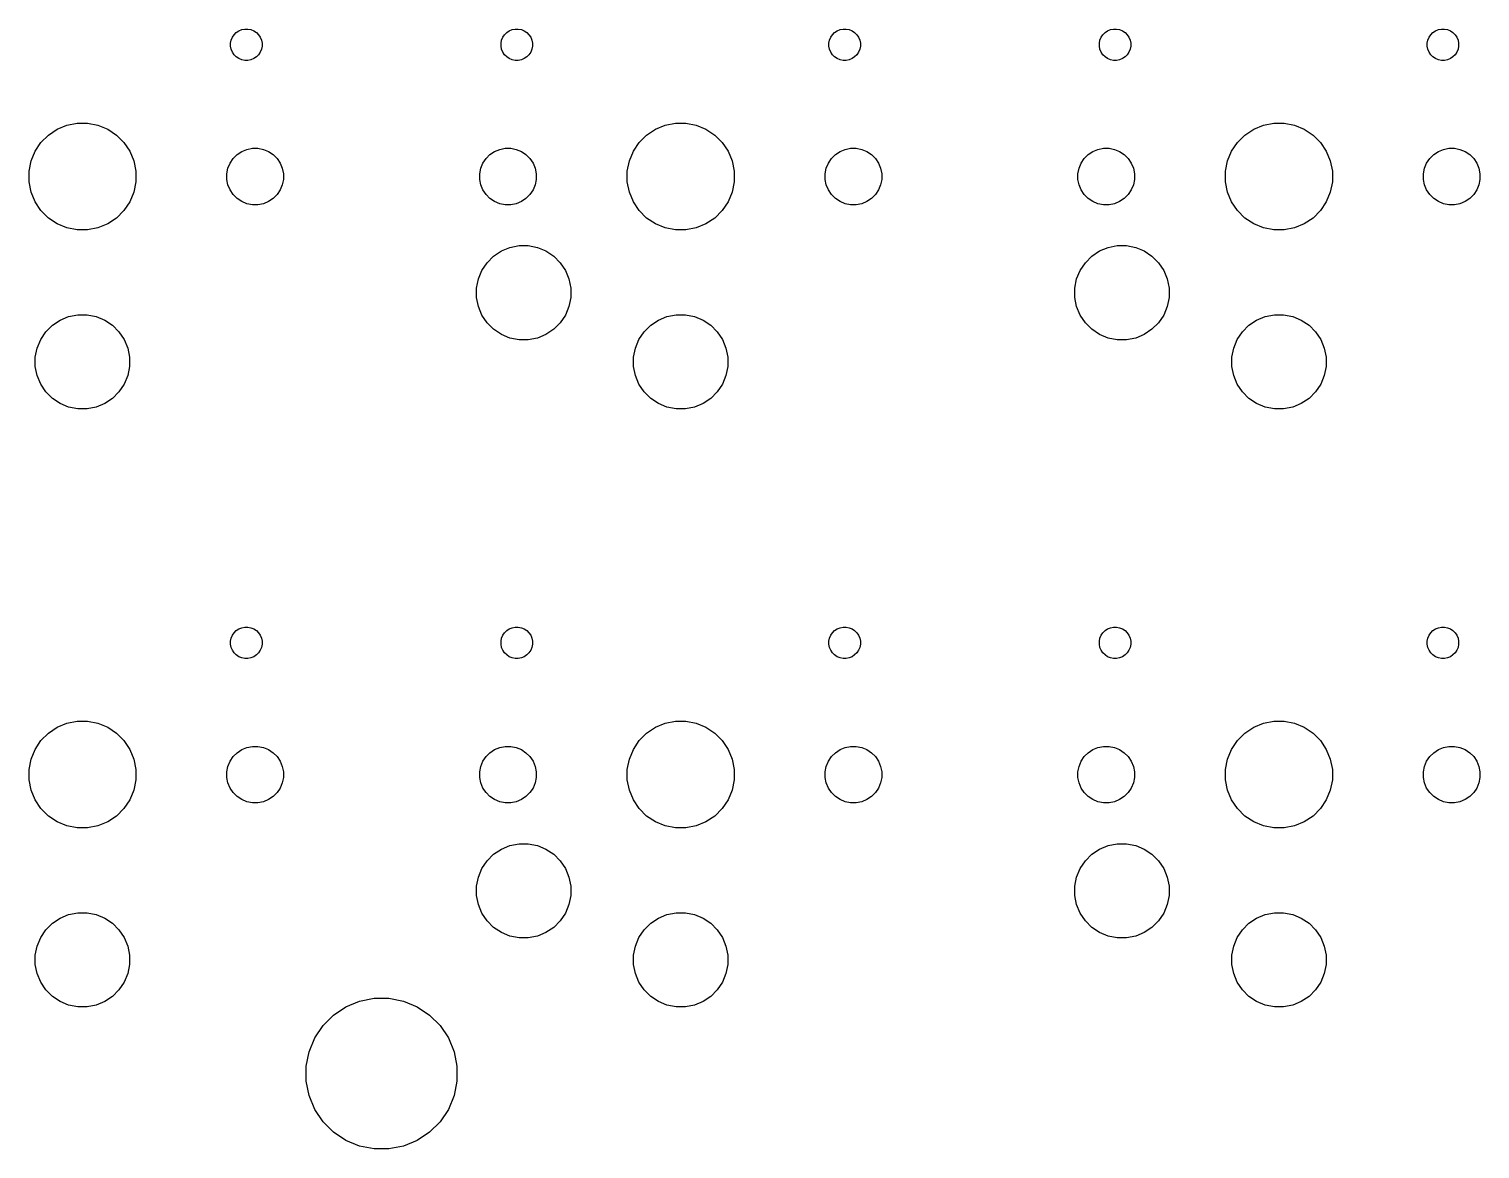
# Model space of a CAD drawing. Extents: x 33 to 239, y -107 to -23.
# Drawn here: x 135.6 to 181.8, y -73.28 to -37.6 of the extents above; entities that cross this region are included whole.
import ezdxf

# ---------------------------------------------------------------- set-up
doc = ezdxf.new("R2010")
doc.units = 0
doc.layers.add('BLACK', color=7, linetype='CONTINUOUS')

msp = doc.modelspace()

# ---------------------------------------------------------------- linework, layer by layer
at = {"layer": 'BLACK', "linetype": 'CONTINUOUS'}
for p, q in [((142.039, -37.9542), (142.077, -37.8632)), ((142.077, -37.8632), (142.132, -37.7813)), ((142.132, -37.7813), (142.201, -37.7116)), ((142.201, -37.7116), (142.283, -37.6569)), ((142.283, -37.6569), (142.374, -37.6192)), ((142.374, -37.6192), (142.471, -37.6)), ((142.471, -37.6), (142.569, -37.6)), ((142.569, -37.6), (142.666, -37.6192)), ((142.666, -37.6192), (142.757, -37.6569)), ((142.757, -37.6569), (142.839, -37.7116)), ((142.839, -37.7116), (142.908, -37.7813)), ((142.908, -37.7813), (142.963, -37.8632)), ((142.963, -37.8632), (143.001, -37.9542)), ((150.649, -37.9542), (150.687, -37.8632)), ((150.687, -37.8632), (150.742, -37.7813)), ((150.742, -37.7813), (150.811, -37.7116)), ((150.811, -37.7116), (150.893, -37.6569)), ((150.893, -37.6569), (150.984, -37.6192)), ((150.984, -37.6192), (151.081, -37.6)), ((151.081, -37.6), (151.179, -37.6)), ((151.179, -37.6), (151.276, -37.6192)), ((151.276, -37.6192), (151.367, -37.6569)), ((151.367, -37.6569), (151.449, -37.7116)), ((151.449, -37.7116), (151.518, -37.7813)), ((151.518, -37.7813), (151.573, -37.8632)), ((151.573, -37.8632), (151.611, -37.9542)), ((161.089, -37.9542), (161.127, -37.8632)), ((161.127, -37.8632), (161.182, -37.7813)), ((161.182, -37.7813), (161.251, -37.7116)), ((161.251, -37.7116), (161.333, -37.6569)), ((161.333, -37.6569), (161.424, -37.6192)), ((161.424, -37.6192), (161.521, -37.6)), ((161.521, -37.6), (161.619, -37.6)), ((161.619, -37.6), (161.716, -37.6192)), ((161.716, -37.6192), (161.807, -37.6569)), ((161.807, -37.6569), (161.889, -37.7116)), ((161.889, -37.7116), (161.958, -37.7813)), ((161.958, -37.7813), (162.013, -37.8632)), ((162.013, -37.8632), (162.051, -37.9542)), ((169.699, -37.9542), (169.737, -37.8632)), ((169.737, -37.8632), (169.792, -37.7813)), ((169.792, -37.7813), (169.861, -37.7116)), ((169.861, -37.7116), (169.943, -37.6569)), ((169.943, -37.6569), (170.034, -37.6192)), ((170.034, -37.6192), (170.131, -37.6)), ((170.131, -37.6), (170.229, -37.6)), ((170.229, -37.6), (170.326, -37.6192)), ((170.326, -37.6192), (170.417, -37.6569)), ((170.417, -37.6569), (170.499, -37.7116)), ((170.499, -37.7116), (170.568, -37.7813)), ((170.568, -37.7813), (170.623, -37.8632)), ((170.623, -37.8632), (170.661, -37.9542)), ((180.139, -37.9542), (180.177, -37.8632)), ((180.177, -37.8632), (180.232, -37.7813)), ((180.232, -37.7813), (180.301, -37.7116)), ((180.301, -37.7116), (180.383, -37.6569)), ((180.383, -37.6569), (180.474, -37.6192)), ((180.474, -37.6192), (180.571, -37.6)), ((180.571, -37.6), (180.669, -37.6)), ((180.669, -37.6), (180.766, -37.6192)), ((180.766, -37.6192), (180.857, -37.6569)), ((180.857, -37.6569), (180.939, -37.7116)), ((180.939, -37.7116), (181.008, -37.7813)), ((181.008, -37.7813), (181.063, -37.8632)), ((181.063, -37.8632), (181.101, -37.9542)), ((142.02, -38.0508), (142.039, -37.9542)), ((142.02, -38.1492), (142.02, -38.0508)), ((142.039, -38.2458), (142.02, -38.1492)), ((142.077, -38.3368), (142.039, -38.2458)), ((142.132, -38.4187), (142.077, -38.3368)), ((142.963, -38.3368), (142.908, -38.4187)), ((143.001, -38.2458), (142.963, -38.3368)), ((143.001, -37.9542), (143.02, -38.0508)), ((143.02, -38.1492), (143.001, -38.2458)), ((143.02, -38.0508), (143.02, -38.1492)), ((150.63, -38.0508), (150.649, -37.9542)), ((150.63, -38.1492), (150.63, -38.0508)), ((150.649, -38.2458), (150.63, -38.1492)), ((150.687, -38.3368), (150.649, -38.2458)), ((150.742, -38.4187), (150.687, -38.3368)), ((151.573, -38.3368), (151.518, -38.4187)), ((151.611, -38.2458), (151.573, -38.3368)), ((151.611, -37.9542), (151.63, -38.0508)), ((151.63, -38.1492), (151.611, -38.2458)), ((151.63, -38.0508), (151.63, -38.1492)), ((161.07, -38.0508), (161.089, -37.9542)), ((161.07, -38.1492), (161.07, -38.0508)), ((161.089, -38.2458), (161.07, -38.1492)), ((161.127, -38.3368), (161.089, -38.2458)), ((161.182, -38.4187), (161.127, -38.3368)), ((162.013, -38.3368), (161.958, -38.4187)), ((162.051, -38.2458), (162.013, -38.3368)), ((162.051, -37.9542), (162.07, -38.0508)), ((162.07, -38.1492), (162.051, -38.2458)), ((162.07, -38.0508), (162.07, -38.1492)), ((169.68, -38.0508), (169.699, -37.9542)), ((169.68, -38.1492), (169.68, -38.0508)), ((169.699, -38.2458), (169.68, -38.1492)), ((169.737, -38.3368), (169.699, -38.2458)), ((169.792, -38.4187), (169.737, -38.3368)), ((170.623, -38.3368), (170.568, -38.4187)), ((170.661, -38.2458), (170.623, -38.3368)), ((170.661, -37.9542), (170.68, -38.0508)), ((170.68, -38.1492), (170.661, -38.2458)), ((170.68, -38.0508), (170.68, -38.1492)), ((180.12, -38.0508), (180.139, -37.9542)), ((180.12, -38.1492), (180.12, -38.0508)), ((180.139, -38.2458), (180.12, -38.1492)), ((180.177, -38.3368), (180.139, -38.2458)), ((180.232, -38.4187), (180.177, -38.3368)), ((181.063, -38.3368), (181.008, -38.4187)), ((181.101, -38.2458), (181.063, -38.3368)), ((181.101, -37.9542), (181.12, -38.0508)), ((181.12, -38.1492), (181.101, -38.2458)), ((181.12, -38.0508), (181.12, -38.1492)), ((142.201, -38.4884), (142.132, -38.4187)), ((142.283, -38.5431), (142.201, -38.4884)), ((142.374, -38.5808), (142.283, -38.5431)), ((142.471, -38.6), (142.374, -38.5808)), ((142.569, -38.6), (142.471, -38.6)), ((142.666, -38.5808), (142.569, -38.6)), ((142.757, -38.5431), (142.666, -38.5808)), ((142.839, -38.4884), (142.757, -38.5431)), ((142.908, -38.4187), (142.839, -38.4884)), ((150.811, -38.4884), (150.742, -38.4187)), ((150.893, -38.5431), (150.811, -38.4884)), ((150.984, -38.5808), (150.893, -38.5431)), ((151.081, -38.6), (150.984, -38.5808)), ((151.179, -38.6), (151.081, -38.6)), ((151.276, -38.5808), (151.179, -38.6)), ((151.367, -38.5431), (151.276, -38.5808)), ((151.449, -38.4884), (151.367, -38.5431)), ((151.518, -38.4187), (151.449, -38.4884)), ((161.251, -38.4884), (161.182, -38.4187)), ((161.333, -38.5431), (161.251, -38.4884)), ((161.424, -38.5808), (161.333, -38.5431)), ((161.521, -38.6), (161.424, -38.5808)), ((161.619, -38.6), (161.521, -38.6)), ((161.716, -38.5808), (161.619, -38.6)), ((161.807, -38.5431), (161.716, -38.5808)), ((161.889, -38.4884), (161.807, -38.5431)), ((161.958, -38.4187), (161.889, -38.4884)), ((169.861, -38.4884), (169.792, -38.4187)), ((169.943, -38.5431), (169.861, -38.4884)), ((170.034, -38.5808), (169.943, -38.5431)), ((170.131, -38.6), (170.034, -38.5808)), ((170.229, -38.6), (170.131, -38.6)), ((170.326, -38.5808), (170.229, -38.6)), ((170.417, -38.5431), (170.326, -38.5808)), ((170.499, -38.4884), (170.417, -38.5431)), ((170.568, -38.4187), (170.499, -38.4884)), ((180.301, -38.4884), (180.232, -38.4187)), ((180.383, -38.5431), (180.301, -38.4884)), ((180.474, -38.5808), (180.383, -38.5431)), ((180.571, -38.6), (180.474, -38.5808)), ((180.669, -38.6), (180.571, -38.6)), ((180.766, -38.5808), (180.669, -38.6)), ((180.857, -38.5431), (180.766, -38.5808)), ((180.939, -38.4884), (180.857, -38.5431)), ((181.008, -38.4187), (180.939, -38.4884)), ((136.804, -40.6653), (137.133, -40.6)), ((137.133, -40.6), (137.467, -40.6)), ((137.467, -40.6), (137.796, -40.6653)), ((155.854, -40.6653), (156.183, -40.6)), ((156.183, -40.6), (156.517, -40.6)), ((156.517, -40.6), (156.846, -40.6653)), ((174.904, -40.6653), (175.233, -40.6)), ((175.233, -40.6), (175.567, -40.6)), ((175.567, -40.6), (175.896, -40.6653)), ((135.98, -41.2163), (136.216, -40.9795)), ((136.216, -40.9795), (136.495, -40.7935)), ((136.495, -40.7935), (136.804, -40.6653)), ((137.796, -40.6653), (138.105, -40.7935)), ((138.105, -40.7935), (138.384, -40.9795)), ((138.384, -40.9795), (138.62, -41.2163)), ((155.03, -41.2163), (155.266, -40.9795)), ((155.266, -40.9795), (155.545, -40.7935)), ((155.545, -40.7935), (155.854, -40.6653)), ((156.846, -40.6653), (157.155, -40.7935)), ((157.155, -40.7935), (157.434, -40.9795)), ((157.434, -40.9795), (157.67, -41.2163)), ((174.08, -41.2163), (174.316, -40.9795)), ((174.316, -40.9795), (174.595, -40.7935)), ((174.595, -40.7935), (174.904, -40.6653)), ((175.896, -40.6653), (176.205, -40.7935)), ((176.205, -40.7935), (176.484, -40.9795)), ((176.484, -40.9795), (176.72, -41.2163)), ((135.665, -41.8041), (135.793, -41.4947)), ((135.793, -41.4947), (135.98, -41.2163)), ((138.62, -41.2163), (138.807, -41.4947)), ((138.807, -41.4947), (138.935, -41.8041)), ((142.226, -41.6009), (142.374, -41.5024)), ((142.374, -41.5024), (142.537, -41.4346)), ((142.537, -41.4346), (142.711, -41.4)), ((142.711, -41.4), (142.889, -41.4)), ((142.889, -41.4), (143.063, -41.4346)), ((143.063, -41.4346), (143.226, -41.5024)), ((143.226, -41.5024), (143.374, -41.6009)), ((150.276, -41.6009), (150.424, -41.5024)), ((150.424, -41.5024), (150.587, -41.4346)), ((150.587, -41.4346), (150.761, -41.4)), ((150.761, -41.4), (150.939, -41.4)), ((150.939, -41.4), (151.113, -41.4346)), ((151.113, -41.4346), (151.276, -41.5024)), ((151.276, -41.5024), (151.424, -41.6009)), ((154.715, -41.8041), (154.843, -41.4947)), ((154.843, -41.4947), (155.03, -41.2163)), ((157.67, -41.2163), (157.857, -41.4947)), ((157.857, -41.4947), (157.985, -41.8041)), ((161.276, -41.6009), (161.424, -41.5024)), ((161.424, -41.5024), (161.587, -41.4346)), ((161.587, -41.4346), (161.761, -41.4)), ((161.761, -41.4), (161.939, -41.4)), ((161.939, -41.4), (162.113, -41.4346)), ((162.113, -41.4346), (162.276, -41.5024)), ((162.276, -41.5024), (162.424, -41.6009)), ((169.326, -41.6009), (169.474, -41.5024)), ((169.474, -41.5024), (169.637, -41.4346)), ((169.637, -41.4346), (169.811, -41.4)), ((169.811, -41.4), (169.989, -41.4)), ((169.989, -41.4), (170.163, -41.4346)), ((170.163, -41.4346), (170.326, -41.5024)), ((170.326, -41.5024), (170.474, -41.6009)), ((173.765, -41.8041), (173.893, -41.4947)), ((173.893, -41.4947), (174.08, -41.2163)), ((176.72, -41.2163), (176.907, -41.4947)), ((176.907, -41.4947), (177.035, -41.8041)), ((180.326, -41.6009), (180.474, -41.5024)), ((180.474, -41.5024), (180.637, -41.4346)), ((180.637, -41.4346), (180.811, -41.4)), ((180.811, -41.4), (180.989, -41.4)), ((180.989, -41.4), (181.163, -41.4346)), ((181.163, -41.4346), (181.326, -41.5024)), ((181.326, -41.5024), (181.474, -41.6009)), ((135.6, -42.1326), (135.665, -41.8041)), ((138.935, -41.8041), (139, -42.1326)), ((141.9, -42.2114), (141.935, -42.0375)), ((141.935, -42.0375), (142.002, -41.8737)), ((142.002, -41.8737), (142.101, -41.7263)), ((142.101, -41.7263), (142.226, -41.6009)), ((143.374, -41.6009), (143.499, -41.7263)), ((143.499, -41.7263), (143.598, -41.8737)), ((143.598, -41.8737), (143.665, -42.0375)), ((143.665, -42.0375), (143.7, -42.2114)), ((149.95, -42.2114), (149.985, -42.0375)), ((149.985, -42.0375), (150.052, -41.8737)), ((150.052, -41.8737), (150.151, -41.7263)), ((150.151, -41.7263), (150.276, -41.6009)), ((151.424, -41.6009), (151.549, -41.7263)), ((151.549, -41.7263), (151.648, -41.8737)), ((151.648, -41.8737), (151.715, -42.0375)), ((151.715, -42.0375), (151.75, -42.2114)), ((154.65, -42.1326), (154.715, -41.8041)), ((157.985, -41.8041), (158.05, -42.1326)), ((160.95, -42.2114), (160.985, -42.0375)), ((160.985, -42.0375), (161.052, -41.8737)), ((161.052, -41.8737), (161.151, -41.7263)), ((161.151, -41.7263), (161.276, -41.6009)), ((162.424, -41.6009), (162.549, -41.7263)), ((162.549, -41.7263), (162.648, -41.8737)), ((162.648, -41.8737), (162.715, -42.0375)), ((162.715, -42.0375), (162.75, -42.2114)), ((169, -42.2114), (169.035, -42.0375)), ((169.035, -42.0375), (169.102, -41.8737)), ((169.102, -41.8737), (169.201, -41.7263)), ((169.201, -41.7263), (169.326, -41.6009)), ((170.474, -41.6009), (170.599, -41.7263)), ((170.599, -41.7263), (170.698, -41.8737)), ((170.698, -41.8737), (170.765, -42.0375)), ((170.765, -42.0375), (170.8, -42.2114)), ((173.7, -42.1326), (173.765, -41.8041)), ((177.035, -41.8041), (177.1, -42.1326)), ((180, -42.2114), (180.035, -42.0375)), ((180.035, -42.0375), (180.102, -41.8737)), ((180.102, -41.8737), (180.201, -41.7263)), ((180.201, -41.7263), (180.326, -41.6009)), ((181.474, -41.6009), (181.599, -41.7263)), ((181.599, -41.7263), (181.698, -41.8737)), ((181.698, -41.8737), (181.765, -42.0375)), ((181.765, -42.0375), (181.8, -42.2114)), ((135.6, -42.4674), (135.6, -42.1326)), ((135.665, -42.7959), (135.6, -42.4674)), ((139, -42.4674), (138.935, -42.7959)), ((139, -42.1326), (139, -42.4674)), ((141.9, -42.3886), (141.9, -42.2114)), ((141.935, -42.5625), (141.9, -42.3886)), ((143.7, -42.3886), (143.665, -42.5625)), ((143.7, -42.2114), (143.7, -42.3886)), ((149.95, -42.3886), (149.95, -42.2114)), ((149.985, -42.5625), (149.95, -42.3886)), ((151.75, -42.3886), (151.715, -42.5625)), ((151.75, -42.2114), (151.75, -42.3886)), ((154.65, -42.4674), (154.65, -42.1326)), ((154.715, -42.7959), (154.65, -42.4674)), ((158.05, -42.4674), (157.985, -42.7959)), ((158.05, -42.1326), (158.05, -42.4674)), ((160.95, -42.3886), (160.95, -42.2114)), ((160.985, -42.5625), (160.95, -42.3886)), ((162.75, -42.3886), (162.715, -42.5625)), ((162.75, -42.2114), (162.75, -42.3886)), ((169, -42.3886), (169, -42.2114)), ((169.035, -42.5625), (169, -42.3886)), ((170.8, -42.3886), (170.765, -42.5625)), ((170.8, -42.2114), (170.8, -42.3886)), ((173.7, -42.4674), (173.7, -42.1326)), ((173.765, -42.7959), (173.7, -42.4674)), ((177.1, -42.4674), (177.035, -42.7959)), ((177.1, -42.1326), (177.1, -42.4674)), ((180, -42.3886), (180, -42.2114)), ((180.035, -42.5625), (180, -42.3886)), ((181.8, -42.3886), (181.765, -42.5625)), ((181.8, -42.2114), (181.8, -42.3886)), ((135.793, -43.1053), (135.665, -42.7959)), ((138.935, -42.7959), (138.807, -43.1053)), ((142.002, -42.7263), (141.935, -42.5625)), ((142.101, -42.8737), (142.002, -42.7263)), ((142.226, -42.9991), (142.101, -42.8737)), ((143.499, -42.8737), (143.374, -42.9991)), ((143.598, -42.7263), (143.499, -42.8737)), ((143.665, -42.5625), (143.598, -42.7263)), ((150.052, -42.7263), (149.985, -42.5625)), ((150.151, -42.8737), (150.052, -42.7263)), ((150.276, -42.9991), (150.151, -42.8737)), ((151.549, -42.8737), (151.424, -42.9991)), ((151.648, -42.7263), (151.549, -42.8737)), ((151.715, -42.5625), (151.648, -42.7263)), ((154.843, -43.1053), (154.715, -42.7959)), ((157.985, -42.7959), (157.857, -43.1053)), ((161.052, -42.7263), (160.985, -42.5625)), ((161.151, -42.8737), (161.052, -42.7263)), ((161.276, -42.9991), (161.151, -42.8737)), ((162.549, -42.8737), (162.424, -42.9991)), ((162.648, -42.7263), (162.549, -42.8737)), ((162.715, -42.5625), (162.648, -42.7263)), ((169.102, -42.7263), (169.035, -42.5625)), ((169.201, -42.8737), (169.102, -42.7263)), ((169.326, -42.9991), (169.201, -42.8737)), ((170.599, -42.8737), (170.474, -42.9991)), ((170.698, -42.7263), (170.599, -42.8737)), ((170.765, -42.5625), (170.698, -42.7263)), ((173.893, -43.1053), (173.765, -42.7959)), ((177.035, -42.7959), (176.907, -43.1053)), ((180.102, -42.7263), (180.035, -42.5625)), ((180.201, -42.8737), (180.102, -42.7263)), ((180.326, -42.9991), (180.201, -42.8737)), ((181.599, -42.8737), (181.474, -42.9991)), ((181.698, -42.7263), (181.599, -42.8737)), ((181.765, -42.5625), (181.698, -42.7263)), ((135.98, -43.3837), (135.793, -43.1053)), ((136.216, -43.6205), (135.98, -43.3837)), ((138.62, -43.3837), (138.384, -43.6205)), ((138.807, -43.1053), (138.62, -43.3837)), ((142.374, -43.0976), (142.226, -42.9991)), ((142.537, -43.1654), (142.374, -43.0976)), ((142.711, -43.2), (142.537, -43.1654)), ((142.889, -43.2), (142.711, -43.2)), ((143.063, -43.1654), (142.889, -43.2)), ((143.226, -43.0976), (143.063, -43.1654)), ((143.374, -42.9991), (143.226, -43.0976)), ((150.424, -43.0976), (150.276, -42.9991)), ((150.587, -43.1654), (150.424, -43.0976)), ((150.761, -43.2), (150.587, -43.1654)), ((150.939, -43.2), (150.761, -43.2)), ((151.113, -43.1654), (150.939, -43.2)), ((151.276, -43.0976), (151.113, -43.1654)), ((151.424, -42.9991), (151.276, -43.0976)), ((155.03, -43.3837), (154.843, -43.1053)), ((155.266, -43.6205), (155.03, -43.3837)), ((157.67, -43.3837), (157.434, -43.6205)), ((157.857, -43.1053), (157.67, -43.3837)), ((161.424, -43.0976), (161.276, -42.9991)), ((161.587, -43.1654), (161.424, -43.0976)), ((161.761, -43.2), (161.587, -43.1654)), ((161.939, -43.2), (161.761, -43.2)), ((162.113, -43.1654), (161.939, -43.2)), ((162.276, -43.0976), (162.113, -43.1654)), ((162.424, -42.9991), (162.276, -43.0976)), ((169.474, -43.0976), (169.326, -42.9991)), ((169.637, -43.1654), (169.474, -43.0976)), ((169.811, -43.2), (169.637, -43.1654)), ((169.989, -43.2), (169.811, -43.2)), ((170.163, -43.1654), (169.989, -43.2)), ((170.326, -43.0976), (170.163, -43.1654)), ((170.474, -42.9991), (170.326, -43.0976)), ((174.08, -43.3837), (173.893, -43.1053)), ((174.316, -43.6205), (174.08, -43.3837)), ((176.72, -43.3837), (176.484, -43.6205)), ((176.907, -43.1053), (176.72, -43.3837)), ((180.474, -43.0976), (180.326, -42.9991)), ((180.637, -43.1654), (180.474, -43.0976)), ((180.811, -43.2), (180.637, -43.1654)), ((180.989, -43.2), (180.811, -43.2)), ((181.163, -43.1654), (180.989, -43.2)), ((181.326, -43.0976), (181.163, -43.1654)), ((181.474, -42.9991), (181.326, -43.0976)), ((136.495, -43.8065), (136.216, -43.6205)), ((136.804, -43.9347), (136.495, -43.8065)), ((138.105, -43.8065), (137.796, -43.9347)), ((138.384, -43.6205), (138.105, -43.8065)), ((155.545, -43.8065), (155.266, -43.6205)), ((155.854, -43.9347), (155.545, -43.8065)), ((157.155, -43.8065), (156.846, -43.9347)), ((157.434, -43.6205), (157.155, -43.8065)), ((174.595, -43.8065), (174.316, -43.6205)), ((174.904, -43.9347), (174.595, -43.8065)), ((176.205, -43.8065), (175.896, -43.9347)), ((176.484, -43.6205), (176.205, -43.8065)), ((137.133, -44), (136.804, -43.9347)), ((137.467, -44), (137.133, -44)), ((137.796, -43.9347), (137.467, -44)), ((156.183, -44), (155.854, -43.9347)), ((156.517, -44), (156.183, -44)), ((156.846, -43.9347), (156.517, -44)), ((175.233, -44), (174.904, -43.9347)), ((175.567, -44), (175.233, -44)), ((175.896, -43.9347), (175.567, -44)), ((150.394, -44.8349), (150.639, -44.6707)), ((150.639, -44.6707), (150.912, -44.5576)), ((150.912, -44.5576), (151.202, -44.5)), ((151.202, -44.5), (151.498, -44.5)), ((151.498, -44.5), (151.788, -44.5576)), ((151.788, -44.5576), (152.061, -44.6707)), ((152.061, -44.6707), (152.306, -44.8349)), ((169.444, -44.8349), (169.689, -44.6707)), ((169.689, -44.6707), (169.962, -44.5576)), ((169.962, -44.5576), (170.252, -44.5)), ((170.252, -44.5), (170.548, -44.5)), ((170.548, -44.5), (170.838, -44.5576)), ((170.838, -44.5576), (171.111, -44.6707)), ((171.111, -44.6707), (171.356, -44.8349)), ((150.021, -45.2895), (150.185, -45.0438)), ((150.185, -45.0438), (150.394, -44.8349)), ((152.306, -44.8349), (152.515, -45.0438)), ((152.515, -45.0438), (152.679, -45.2895)), ((169.071, -45.2895), (169.235, -45.0438)), ((169.235, -45.0438), (169.444, -44.8349)), ((171.356, -44.8349), (171.565, -45.0438)), ((171.565, -45.0438), (171.729, -45.2895)), ((149.85, -45.8523), (149.908, -45.5625)), ((149.908, -45.5625), (150.021, -45.2895)), ((152.679, -45.2895), (152.792, -45.5625)), ((152.792, -45.5625), (152.85, -45.8523)), ((168.9, -45.8523), (168.958, -45.5625)), ((168.958, -45.5625), (169.071, -45.2895)), ((171.729, -45.2895), (171.842, -45.5625)), ((171.842, -45.5625), (171.9, -45.8523)), ((149.85, -46.1477), (149.85, -45.8523)), ((149.908, -46.4375), (149.85, -46.1477)), ((152.85, -46.1477), (152.792, -46.4375)), ((152.85, -45.8523), (152.85, -46.1477)), ((168.9, -46.1477), (168.9, -45.8523)), ((168.958, -46.4375), (168.9, -46.1477)), ((171.9, -46.1477), (171.842, -46.4375)), ((171.9, -45.8523), (171.9, -46.1477)), ((150.021, -46.7105), (149.908, -46.4375)), ((152.792, -46.4375), (152.679, -46.7105)), ((169.071, -46.7105), (168.958, -46.4375)), ((171.842, -46.4375), (171.729, -46.7105)), ((136.135, -47.2438), (136.344, -47.0349)), ((136.344, -47.0349), (136.589, -46.8707)), ((136.589, -46.8707), (136.862, -46.7576)), ((136.862, -46.7576), (137.152, -46.7)), ((137.152, -46.7), (137.448, -46.7)), ((137.448, -46.7), (137.738, -46.7576)), ((137.738, -46.7576), (138.011, -46.8707)), ((138.011, -46.8707), (138.256, -47.0349)), ((138.256, -47.0349), (138.465, -47.2438)), ((150.185, -46.9562), (150.021, -46.7105)), ((150.394, -47.1651), (150.185, -46.9562)), ((152.515, -46.9562), (152.306, -47.1651)), ((152.679, -46.7105), (152.515, -46.9562)), ((155.185, -47.2438), (155.394, -47.0349)), ((155.394, -47.0349), (155.639, -46.8707)), ((155.639, -46.8707), (155.912, -46.7576)), ((155.912, -46.7576), (156.202, -46.7)), ((156.202, -46.7), (156.498, -46.7)), ((156.498, -46.7), (156.788, -46.7576)), ((156.788, -46.7576), (157.061, -46.8707)), ((157.061, -46.8707), (157.306, -47.0349)), ((157.306, -47.0349), (157.515, -47.2438)), ((169.235, -46.9562), (169.071, -46.7105)), ((169.444, -47.1651), (169.235, -46.9562)), ((171.565, -46.9562), (171.356, -47.1651)), ((171.729, -46.7105), (171.565, -46.9562)), ((174.235, -47.2438), (174.444, -47.0349)), ((174.444, -47.0349), (174.689, -46.8707)), ((174.689, -46.8707), (174.962, -46.7576)), ((174.962, -46.7576), (175.252, -46.7)), ((175.252, -46.7), (175.548, -46.7)), ((175.548, -46.7), (175.838, -46.7576)), ((175.838, -46.7576), (176.111, -46.8707)), ((176.111, -46.8707), (176.356, -47.0349)), ((176.356, -47.0349), (176.565, -47.2438)), ((135.858, -47.7625), (135.971, -47.4895)), ((135.971, -47.4895), (136.135, -47.2438)), ((138.465, -47.2438), (138.629, -47.4895)), ((138.629, -47.4895), (138.742, -47.7625)), ((150.639, -47.3293), (150.394, -47.1651)), ((150.912, -47.4424), (150.639, -47.3293)), ((151.202, -47.5), (150.912, -47.4424)), ((151.498, -47.5), (151.202, -47.5)), ((151.788, -47.4424), (151.498, -47.5)), ((152.061, -47.3293), (151.788, -47.4424)), ((152.306, -47.1651), (152.061, -47.3293)), ((154.908, -47.7625), (155.021, -47.4895)), ((155.021, -47.4895), (155.185, -47.2438)), ((157.515, -47.2438), (157.679, -47.4895)), ((157.679, -47.4895), (157.792, -47.7625)), ((169.689, -47.3293), (169.444, -47.1651)), ((169.962, -47.4424), (169.689, -47.3293)), ((170.252, -47.5), (169.962, -47.4424)), ((170.548, -47.5), (170.252, -47.5)), ((170.838, -47.4424), (170.548, -47.5)), ((171.111, -47.3293), (170.838, -47.4424)), ((171.356, -47.1651), (171.111, -47.3293)), ((173.958, -47.7625), (174.071, -47.4895)), ((174.071, -47.4895), (174.235, -47.2438)), ((176.565, -47.2438), (176.729, -47.4895)), ((176.729, -47.4895), (176.842, -47.7625)), ((135.8, -48.0523), (135.858, -47.7625)), ((138.742, -47.7625), (138.8, -48.0523)), ((154.85, -48.0523), (154.908, -47.7625)), ((157.792, -47.7625), (157.85, -48.0523)), ((173.9, -48.0523), (173.958, -47.7625)), ((176.842, -47.7625), (176.9, -48.0523)), ((135.8, -48.3477), (135.8, -48.0523)), ((135.858, -48.6375), (135.8, -48.3477)), ((138.8, -48.3477), (138.742, -48.6375)), ((138.8, -48.0523), (138.8, -48.3477)), ((154.85, -48.3477), (154.85, -48.0523)), ((154.908, -48.6375), (154.85, -48.3477)), ((157.85, -48.3477), (157.792, -48.6375)), ((157.85, -48.0523), (157.85, -48.3477)), ((173.9, -48.3477), (173.9, -48.0523)), ((173.958, -48.6375), (173.9, -48.3477)), ((176.9, -48.3477), (176.842, -48.6375)), ((176.9, -48.0523), (176.9, -48.3477)), ((135.971, -48.9105), (135.858, -48.6375)), ((136.135, -49.1562), (135.971, -48.9105)), ((138.629, -48.9105), (138.465, -49.1562)), ((138.742, -48.6375), (138.629, -48.9105)), ((155.021, -48.9105), (154.908, -48.6375)), ((155.185, -49.1562), (155.021, -48.9105)), ((157.679, -48.9105), (157.515, -49.1562)), ((157.792, -48.6375), (157.679, -48.9105)), ((174.071, -48.9105), (173.958, -48.6375)), ((174.235, -49.1562), (174.071, -48.9105)), ((176.729, -48.9105), (176.565, -49.1562)), ((176.842, -48.6375), (176.729, -48.9105)), ((136.344, -49.3651), (136.135, -49.1562)), ((136.589, -49.5293), (136.344, -49.3651)), ((138.256, -49.3651), (138.011, -49.5293)), ((138.465, -49.1562), (138.256, -49.3651)), ((155.394, -49.3651), (155.185, -49.1562)), ((155.639, -49.5293), (155.394, -49.3651)), ((157.306, -49.3651), (157.061, -49.5293)), ((157.515, -49.1562), (157.306, -49.3651)), ((174.444, -49.3651), (174.235, -49.1562)), ((174.689, -49.5293), (174.444, -49.3651)), ((176.356, -49.3651), (176.111, -49.5293)), ((176.565, -49.1562), (176.356, -49.3651)), ((136.862, -49.6424), (136.589, -49.5293)), ((137.152, -49.7), (136.862, -49.6424)), ((137.448, -49.7), (137.152, -49.7)), ((137.738, -49.6424), (137.448, -49.7)), ((138.011, -49.5293), (137.738, -49.6424)), ((155.912, -49.6424), (155.639, -49.5293)), ((156.202, -49.7), (155.912, -49.6424)), ((156.498, -49.7), (156.202, -49.7)), ((156.788, -49.6424), (156.498, -49.7)), ((157.061, -49.5293), (156.788, -49.6424)), ((174.962, -49.6424), (174.689, -49.5293)), ((175.252, -49.7), (174.962, -49.6424)), ((175.548, -49.7), (175.252, -49.7)), ((175.838, -49.6424), (175.548, -49.7)), ((176.111, -49.5293), (175.838, -49.6424)), ((142.132, -56.8313), (142.201, -56.7616)), ((142.201, -56.7616), (142.283, -56.7069)), ((142.283, -56.7069), (142.374, -56.6692)), ((142.374, -56.6692), (142.471, -56.65)), ((142.471, -56.65), (142.569, -56.65)), ((142.569, -56.65), (142.666, -56.6692)), ((142.666, -56.6692), (142.757, -56.7069)), ((142.757, -56.7069), (142.839, -56.7616)), ((142.839, -56.7616), (142.908, -56.8313)), ((150.742, -56.8313), (150.811, -56.7616)), ((150.811, -56.7616), (150.893, -56.7069)), ((150.893, -56.7069), (150.984, -56.6692)), ((150.984, -56.6692), (151.081, -56.65)), ((151.081, -56.65), (151.179, -56.65)), ((151.179, -56.65), (151.276, -56.6692)), ((151.276, -56.6692), (151.367, -56.7069)), ((151.367, -56.7069), (151.449, -56.7616)), ((151.449, -56.7616), (151.518, -56.8313)), ((161.182, -56.8313), (161.251, -56.7616)), ((161.251, -56.7616), (161.333, -56.7069)), ((161.333, -56.7069), (161.424, -56.6692)), ((161.424, -56.6692), (161.521, -56.65)), ((161.521, -56.65), (161.619, -56.65)), ((161.619, -56.65), (161.716, -56.6692)), ((161.716, -56.6692), (161.807, -56.7069)), ((161.807, -56.7069), (161.889, -56.7616)), ((161.889, -56.7616), (161.958, -56.8313)), ((169.792, -56.8313), (169.861, -56.7616)), ((169.861, -56.7616), (169.943, -56.7069)), ((169.943, -56.7069), (170.034, -56.6692)), ((170.034, -56.6692), (170.131, -56.65)), ((170.131, -56.65), (170.229, -56.65)), ((170.229, -56.65), (170.326, -56.6692)), ((170.326, -56.6692), (170.417, -56.7069)), ((170.417, -56.7069), (170.499, -56.7616)), ((170.499, -56.7616), (170.568, -56.8313)), ((180.232, -56.8313), (180.301, -56.7616)), ((180.301, -56.7616), (180.383, -56.7069)), ((180.383, -56.7069), (180.474, -56.6692)), ((180.474, -56.6692), (180.571, -56.65)), ((180.571, -56.65), (180.669, -56.65)), ((180.669, -56.65), (180.766, -56.6692)), ((180.766, -56.6692), (180.857, -56.7069)), ((180.857, -56.7069), (180.939, -56.7616)), ((180.939, -56.7616), (181.008, -56.8313)), ((142.02, -57.1008), (142.039, -57.0042)), ((142.02, -57.1992), (142.02, -57.1008)), ((142.039, -57.2958), (142.02, -57.1992)), ((142.039, -57.0042), (142.077, -56.9132)), ((142.077, -56.9132), (142.132, -56.8313)), ((142.908, -56.8313), (142.963, -56.9132)), ((142.963, -56.9132), (143.001, -57.0042)), ((143.001, -57.0042), (143.02, -57.1008)), ((143.02, -57.1992), (143.001, -57.2958)), ((143.02, -57.1008), (143.02, -57.1992)), ((150.63, -57.1008), (150.649, -57.0042)), ((150.63, -57.1992), (150.63, -57.1008)), ((150.649, -57.2958), (150.63, -57.1992)), ((150.649, -57.0042), (150.687, -56.9132)), ((150.687, -56.9132), (150.742, -56.8313)), ((151.518, -56.8313), (151.573, -56.9132)), ((151.573, -56.9132), (151.611, -57.0042)), ((151.611, -57.0042), (151.63, -57.1008)), ((151.63, -57.1992), (151.611, -57.2958)), ((151.63, -57.1008), (151.63, -57.1992)), ((161.07, -57.1008), (161.089, -57.0042)), ((161.07, -57.1992), (161.07, -57.1008)), ((161.089, -57.2958), (161.07, -57.1992)), ((161.089, -57.0042), (161.127, -56.9132)), ((161.127, -56.9132), (161.182, -56.8313)), ((161.958, -56.8313), (162.013, -56.9132)), ((162.013, -56.9132), (162.051, -57.0042)), ((162.051, -57.0042), (162.07, -57.1008)), ((162.07, -57.1992), (162.051, -57.2958)), ((162.07, -57.1008), (162.07, -57.1992)), ((169.68, -57.1008), (169.699, -57.0042)), ((169.68, -57.1992), (169.68, -57.1008)), ((169.699, -57.2958), (169.68, -57.1992)), ((169.699, -57.0042), (169.737, -56.9132)), ((169.737, -56.9132), (169.792, -56.8313)), ((170.568, -56.8313), (170.623, -56.9132)), ((170.623, -56.9132), (170.661, -57.0042)), ((170.661, -57.0042), (170.68, -57.1008)), ((170.68, -57.1992), (170.661, -57.2958)), ((170.68, -57.1008), (170.68, -57.1992)), ((180.12, -57.1008), (180.139, -57.0042)), ((180.12, -57.1992), (180.12, -57.1008)), ((180.139, -57.2958), (180.12, -57.1992)), ((180.139, -57.0042), (180.177, -56.9132)), ((180.177, -56.9132), (180.232, -56.8313)), ((181.008, -56.8313), (181.063, -56.9132)), ((181.063, -56.9132), (181.101, -57.0042)), ((181.101, -57.0042), (181.12, -57.1008)), ((181.12, -57.1992), (181.101, -57.2958)), ((181.12, -57.1008), (181.12, -57.1992)), ((142.077, -57.3868), (142.039, -57.2958)), ((142.132, -57.4687), (142.077, -57.3868)), ((142.201, -57.5384), (142.132, -57.4687)), ((142.283, -57.5931), (142.201, -57.5384)), ((142.374, -57.6308), (142.283, -57.5931)), ((142.471, -57.65), (142.374, -57.6308)), ((142.569, -57.65), (142.471, -57.65)), ((142.666, -57.6308), (142.569, -57.65)), ((142.757, -57.5931), (142.666, -57.6308)), ((142.839, -57.5384), (142.757, -57.5931)), ((142.908, -57.4687), (142.839, -57.5384)), ((142.963, -57.3868), (142.908, -57.4687)), ((143.001, -57.2958), (142.963, -57.3868)), ((150.687, -57.3868), (150.649, -57.2958)), ((150.742, -57.4687), (150.687, -57.3868)), ((150.811, -57.5384), (150.742, -57.4687)), ((150.893, -57.5931), (150.811, -57.5384)), ((150.984, -57.6308), (150.893, -57.5931)), ((151.081, -57.65), (150.984, -57.6308)), ((151.179, -57.65), (151.081, -57.65)), ((151.276, -57.6308), (151.179, -57.65)), ((151.367, -57.5931), (151.276, -57.6308)), ((151.449, -57.5384), (151.367, -57.5931)), ((151.518, -57.4687), (151.449, -57.5384)), ((151.573, -57.3868), (151.518, -57.4687)), ((151.611, -57.2958), (151.573, -57.3868)), ((161.127, -57.3868), (161.089, -57.2958)), ((161.182, -57.4687), (161.127, -57.3868)), ((161.251, -57.5384), (161.182, -57.4687)), ((161.333, -57.5931), (161.251, -57.5384)), ((161.424, -57.6308), (161.333, -57.5931)), ((161.521, -57.65), (161.424, -57.6308)), ((161.619, -57.65), (161.521, -57.65)), ((161.716, -57.6308), (161.619, -57.65)), ((161.807, -57.5931), (161.716, -57.6308)), ((161.889, -57.5384), (161.807, -57.5931)), ((161.958, -57.4687), (161.889, -57.5384)), ((162.013, -57.3868), (161.958, -57.4687)), ((162.051, -57.2958), (162.013, -57.3868)), ((169.737, -57.3868), (169.699, -57.2958)), ((169.792, -57.4687), (169.737, -57.3868)), ((169.861, -57.5384), (169.792, -57.4687)), ((169.943, -57.5931), (169.861, -57.5384)), ((170.034, -57.6308), (169.943, -57.5931)), ((170.131, -57.65), (170.034, -57.6308)), ((170.229, -57.65), (170.131, -57.65)), ((170.326, -57.6308), (170.229, -57.65)), ((170.417, -57.5931), (170.326, -57.6308)), ((170.499, -57.5384), (170.417, -57.5931)), ((170.568, -57.4687), (170.499, -57.5384)), ((170.623, -57.3868), (170.568, -57.4687)), ((170.661, -57.2958), (170.623, -57.3868)), ((180.177, -57.3868), (180.139, -57.2958)), ((180.232, -57.4687), (180.177, -57.3868)), ((180.301, -57.5384), (180.232, -57.4687)), ((180.383, -57.5931), (180.301, -57.5384)), ((180.474, -57.6308), (180.383, -57.5931)), ((180.571, -57.65), (180.474, -57.6308)), ((180.669, -57.65), (180.571, -57.65)), ((180.766, -57.6308), (180.669, -57.65)), ((180.857, -57.5931), (180.766, -57.6308)), ((180.939, -57.5384), (180.857, -57.5931)), ((181.008, -57.4687), (180.939, -57.5384)), ((181.063, -57.3868), (181.008, -57.4687)), ((181.101, -57.2958), (181.063, -57.3868)), ((135.98, -60.2663), (136.216, -60.0295)), ((136.216, -60.0295), (136.495, -59.8435)), ((136.495, -59.8435), (136.804, -59.7153)), ((136.804, -59.7153), (137.133, -59.65)), ((137.133, -59.65), (137.467, -59.65)), ((137.467, -59.65), (137.796, -59.7153)), ((137.796, -59.7153), (138.105, -59.8435)), ((138.105, -59.8435), (138.384, -60.0295)), ((138.384, -60.0295), (138.62, -60.2663)), ((155.03, -60.2663), (155.266, -60.0295)), ((155.266, -60.0295), (155.545, -59.8435)), ((155.545, -59.8435), (155.854, -59.7153)), ((155.854, -59.7153), (156.183, -59.65)), ((156.183, -59.65), (156.517, -59.65)), ((156.517, -59.65), (156.846, -59.7153)), ((156.846, -59.7153), (157.155, -59.8435)), ((157.155, -59.8435), (157.434, -60.0295)), ((157.434, -60.0295), (157.67, -60.2663)), ((174.08, -60.2663), (174.316, -60.0295)), ((174.316, -60.0295), (174.595, -59.8435)), ((174.595, -59.8435), (174.904, -59.7153)), ((174.904, -59.7153), (175.233, -59.65)), ((175.233, -59.65), (175.567, -59.65)), ((175.567, -59.65), (175.896, -59.7153)), ((175.896, -59.7153), (176.205, -59.8435)), ((176.205, -59.8435), (176.484, -60.0295)), ((176.484, -60.0295), (176.72, -60.2663)), ((135.793, -60.5447), (135.98, -60.2663)), ((138.62, -60.2663), (138.807, -60.5447)), ((142.374, -60.5524), (142.537, -60.4846)), ((142.537, -60.4846), (142.711, -60.45)), ((142.711, -60.45), (142.889, -60.45)), ((142.889, -60.45), (143.063, -60.4846)), ((143.063, -60.4846), (143.226, -60.5524)), ((150.424, -60.5524), (150.587, -60.4846)), ((150.587, -60.4846), (150.761, -60.45)), ((150.761, -60.45), (150.939, -60.45)), ((150.939, -60.45), (151.113, -60.4846)), ((151.113, -60.4846), (151.276, -60.5524)), ((154.843, -60.5447), (155.03, -60.2663)), ((157.67, -60.2663), (157.857, -60.5447)), ((161.424, -60.5524), (161.587, -60.4846)), ((161.587, -60.4846), (161.761, -60.45)), ((161.761, -60.45), (161.939, -60.45)), ((161.939, -60.45), (162.113, -60.4846)), ((162.113, -60.4846), (162.276, -60.5524)), ((169.474, -60.5524), (169.637, -60.4846)), ((169.637, -60.4846), (169.811, -60.45)), ((169.811, -60.45), (169.989, -60.45)), ((169.989, -60.45), (170.163, -60.4846)), ((170.163, -60.4846), (170.326, -60.5524)), ((173.893, -60.5447), (174.08, -60.2663)), ((176.72, -60.2663), (176.907, -60.5447)), ((180.474, -60.5524), (180.637, -60.4846)), ((180.637, -60.4846), (180.811, -60.45)), ((180.811, -60.45), (180.989, -60.45)), ((180.989, -60.45), (181.163, -60.4846)), ((181.163, -60.4846), (181.326, -60.5524)), ((135.6, -61.1826), (135.665, -60.8541)), ((135.665, -60.8541), (135.793, -60.5447)), ((138.807, -60.5447), (138.935, -60.8541)), ((138.935, -60.8541), (139, -61.1826)), ((141.935, -61.0875), (142.002, -60.9237)), ((142.002, -60.9237), (142.101, -60.7763)), ((142.101, -60.7763), (142.226, -60.6509)), ((142.226, -60.6509), (142.374, -60.5524)), ((143.226, -60.5524), (143.374, -60.6509)), ((143.374, -60.6509), (143.499, -60.7763)), ((143.499, -60.7763), (143.598, -60.9237)), ((143.598, -60.9237), (143.665, -61.0875)), ((149.985, -61.0875), (150.052, -60.9237)), ((150.052, -60.9237), (150.151, -60.7763)), ((150.151, -60.7763), (150.276, -60.6509)), ((150.276, -60.6509), (150.424, -60.5524)), ((151.276, -60.5524), (151.424, -60.6509)), ((151.424, -60.6509), (151.549, -60.7763)), ((151.549, -60.7763), (151.648, -60.9237)), ((151.648, -60.9237), (151.715, -61.0875)), ((154.65, -61.1826), (154.715, -60.8541)), ((154.715, -60.8541), (154.843, -60.5447)), ((157.857, -60.5447), (157.985, -60.8541)), ((157.985, -60.8541), (158.05, -61.1826)), ((160.985, -61.0875), (161.052, -60.9237)), ((161.052, -60.9237), (161.151, -60.7763)), ((161.151, -60.7763), (161.276, -60.6509)), ((161.276, -60.6509), (161.424, -60.5524)), ((162.276, -60.5524), (162.424, -60.6509)), ((162.424, -60.6509), (162.549, -60.7763)), ((162.549, -60.7763), (162.648, -60.9237)), ((162.648, -60.9237), (162.715, -61.0875)), ((169.035, -61.0875), (169.102, -60.9237)), ((169.102, -60.9237), (169.201, -60.7763)), ((169.201, -60.7763), (169.326, -60.6509)), ((169.326, -60.6509), (169.474, -60.5524)), ((170.326, -60.5524), (170.474, -60.6509)), ((170.474, -60.6509), (170.599, -60.7763)), ((170.599, -60.7763), (170.698, -60.9237)), ((170.698, -60.9237), (170.765, -61.0875)), ((173.7, -61.1826), (173.765, -60.8541)), ((173.765, -60.8541), (173.893, -60.5447)), ((176.907, -60.5447), (177.035, -60.8541)), ((177.035, -60.8541), (177.1, -61.1826)), ((180.035, -61.0875), (180.102, -60.9237)), ((180.102, -60.9237), (180.201, -60.7763)), ((180.201, -60.7763), (180.326, -60.6509)), ((180.326, -60.6509), (180.474, -60.5524)), ((181.326, -60.5524), (181.474, -60.6509)), ((181.474, -60.6509), (181.599, -60.7763)), ((181.599, -60.7763), (181.698, -60.9237)), ((181.698, -60.9237), (181.765, -61.0875)), ((135.6, -61.5174), (135.6, -61.1826)), ((139, -61.1826), (139, -61.5174)), ((141.9, -61.2614), (141.935, -61.0875)), ((141.9, -61.4386), (141.9, -61.2614)), ((141.935, -61.6125), (141.9, -61.4386)), ((143.665, -61.0875), (143.7, -61.2614)), ((143.7, -61.4386), (143.665, -61.6125)), ((143.7, -61.2614), (143.7, -61.4386)), ((149.95, -61.2614), (149.985, -61.0875)), ((149.95, -61.4386), (149.95, -61.2614)), ((149.985, -61.6125), (149.95, -61.4386)), ((151.715, -61.0875), (151.75, -61.2614)), ((151.75, -61.4386), (151.715, -61.6125)), ((151.75, -61.2614), (151.75, -61.4386)), ((154.65, -61.5174), (154.65, -61.1826)), ((158.05, -61.1826), (158.05, -61.5174)), ((160.95, -61.2614), (160.985, -61.0875)), ((160.95, -61.4386), (160.95, -61.2614)), ((160.985, -61.6125), (160.95, -61.4386)), ((162.715, -61.0875), (162.75, -61.2614)), ((162.75, -61.4386), (162.715, -61.6125)), ((162.75, -61.2614), (162.75, -61.4386)), ((169, -61.2614), (169.035, -61.0875)), ((169, -61.4386), (169, -61.2614)), ((169.035, -61.6125), (169, -61.4386)), ((170.765, -61.0875), (170.8, -61.2614)), ((170.8, -61.4386), (170.765, -61.6125)), ((170.8, -61.2614), (170.8, -61.4386)), ((173.7, -61.5174), (173.7, -61.1826)), ((177.1, -61.1826), (177.1, -61.5174)), ((180, -61.2614), (180.035, -61.0875)), ((180, -61.4386), (180, -61.2614)), ((180.035, -61.6125), (180, -61.4386)), ((181.765, -61.0875), (181.8, -61.2614)), ((181.8, -61.4386), (181.765, -61.6125)), ((181.8, -61.2614), (181.8, -61.4386)), ((135.665, -61.8459), (135.6, -61.5174)), ((135.793, -62.1553), (135.665, -61.8459)), ((138.935, -61.8459), (138.807, -62.1553)), ((139, -61.5174), (138.935, -61.8459)), ((142.002, -61.7763), (141.935, -61.6125)), ((142.101, -61.9237), (142.002, -61.7763)), ((143.598, -61.7763), (143.499, -61.9237)), ((143.665, -61.6125), (143.598, -61.7763)), ((150.052, -61.7763), (149.985, -61.6125)), ((150.151, -61.9237), (150.052, -61.7763)), ((151.648, -61.7763), (151.549, -61.9237)), ((151.715, -61.6125), (151.648, -61.7763)), ((154.715, -61.8459), (154.65, -61.5174)), ((154.843, -62.1553), (154.715, -61.8459)), ((157.985, -61.8459), (157.857, -62.1553)), ((158.05, -61.5174), (157.985, -61.8459)), ((161.052, -61.7763), (160.985, -61.6125)), ((161.151, -61.9237), (161.052, -61.7763)), ((162.648, -61.7763), (162.549, -61.9237)), ((162.715, -61.6125), (162.648, -61.7763)), ((169.102, -61.7763), (169.035, -61.6125)), ((169.201, -61.9237), (169.102, -61.7763)), ((170.698, -61.7763), (170.599, -61.9237)), ((170.765, -61.6125), (170.698, -61.7763)), ((173.765, -61.8459), (173.7, -61.5174)), ((173.893, -62.1553), (173.765, -61.8459)), ((177.035, -61.8459), (176.907, -62.1553)), ((177.1, -61.5174), (177.035, -61.8459)), ((180.102, -61.7763), (180.035, -61.6125)), ((180.201, -61.9237), (180.102, -61.7763)), ((181.698, -61.7763), (181.599, -61.9237)), ((181.765, -61.6125), (181.698, -61.7763)), ((135.98, -62.4337), (135.793, -62.1553)), ((138.807, -62.1553), (138.62, -62.4337)), ((142.226, -62.0491), (142.101, -61.9237)), ((142.374, -62.1476), (142.226, -62.0491)), ((142.537, -62.2154), (142.374, -62.1476)), ((142.711, -62.25), (142.537, -62.2154)), ((142.889, -62.25), (142.711, -62.25)), ((143.063, -62.2154), (142.889, -62.25)), ((143.226, -62.1476), (143.063, -62.2154)), ((143.374, -62.0491), (143.226, -62.1476)), ((143.499, -61.9237), (143.374, -62.0491)), ((150.276, -62.0491), (150.151, -61.9237)), ((150.424, -62.1476), (150.276, -62.0491)), ((150.587, -62.2154), (150.424, -62.1476)), ((150.761, -62.25), (150.587, -62.2154)), ((150.939, -62.25), (150.761, -62.25)), ((151.113, -62.2154), (150.939, -62.25)), ((151.276, -62.1476), (151.113, -62.2154)), ((151.424, -62.0491), (151.276, -62.1476)), ((151.549, -61.9237), (151.424, -62.0491)), ((155.03, -62.4337), (154.843, -62.1553)), ((157.857, -62.1553), (157.67, -62.4337)), ((161.276, -62.0491), (161.151, -61.9237)), ((161.424, -62.1476), (161.276, -62.0491)), ((161.587, -62.2154), (161.424, -62.1476)), ((161.761, -62.25), (161.587, -62.2154)), ((161.939, -62.25), (161.761, -62.25)), ((162.113, -62.2154), (161.939, -62.25)), ((162.276, -62.1476), (162.113, -62.2154)), ((162.424, -62.0491), (162.276, -62.1476)), ((162.549, -61.9237), (162.424, -62.0491)), ((169.326, -62.0491), (169.201, -61.9237)), ((169.474, -62.1476), (169.326, -62.0491)), ((169.637, -62.2154), (169.474, -62.1476)), ((169.811, -62.25), (169.637, -62.2154)), ((169.989, -62.25), (169.811, -62.25)), ((170.163, -62.2154), (169.989, -62.25)), ((170.326, -62.1476), (170.163, -62.2154)), ((170.474, -62.0491), (170.326, -62.1476)), ((170.599, -61.9237), (170.474, -62.0491)), ((174.08, -62.4337), (173.893, -62.1553)), ((176.907, -62.1553), (176.72, -62.4337)), ((180.326, -62.0491), (180.201, -61.9237)), ((180.474, -62.1476), (180.326, -62.0491)), ((180.637, -62.2154), (180.474, -62.1476)), ((180.811, -62.25), (180.637, -62.2154)), ((180.989, -62.25), (180.811, -62.25)), ((181.163, -62.2154), (180.989, -62.25)), ((181.326, -62.1476), (181.163, -62.2154)), ((181.474, -62.0491), (181.326, -62.1476)), ((181.599, -61.9237), (181.474, -62.0491)), ((136.216, -62.6705), (135.98, -62.4337)), ((136.495, -62.8565), (136.216, -62.6705)), ((138.384, -62.6705), (138.105, -62.8565)), ((138.62, -62.4337), (138.384, -62.6705)), ((155.266, -62.6705), (155.03, -62.4337)), ((155.545, -62.8565), (155.266, -62.6705)), ((157.434, -62.6705), (157.155, -62.8565)), ((157.67, -62.4337), (157.434, -62.6705)), ((174.316, -62.6705), (174.08, -62.4337)), ((174.595, -62.8565), (174.316, -62.6705)), ((176.484, -62.6705), (176.205, -62.8565)), ((176.72, -62.4337), (176.484, -62.6705)), ((136.804, -62.9847), (136.495, -62.8565)), ((137.133, -63.05), (136.804, -62.9847)), ((137.467, -63.05), (137.133, -63.05)), ((137.796, -62.9847), (137.467, -63.05)), ((138.105, -62.8565), (137.796, -62.9847)), ((155.854, -62.9847), (155.545, -62.8565)), ((156.183, -63.05), (155.854, -62.9847)), ((156.517, -63.05), (156.183, -63.05)), ((156.846, -62.9847), (156.517, -63.05)), ((157.155, -62.8565), (156.846, -62.9847)), ((174.904, -62.9847), (174.595, -62.8565)), ((175.233, -63.05), (174.904, -62.9847)), ((175.567, -63.05), (175.233, -63.05)), ((175.896, -62.9847), (175.567, -63.05)), ((176.205, -62.8565), (175.896, -62.9847)), ((150.394, -63.8849), (150.639, -63.7207)), ((150.639, -63.7207), (150.912, -63.6076)), ((150.912, -63.6076), (151.202, -63.55)), ((151.202, -63.55), (151.498, -63.55)), ((151.498, -63.55), (151.788, -63.6076)), ((151.788, -63.6076), (152.061, -63.7207)), ((152.061, -63.7207), (152.306, -63.8849)), ((169.444, -63.8849), (169.689, -63.7207)), ((169.689, -63.7207), (169.962, -63.6076)), ((169.962, -63.6076), (170.252, -63.55)), ((170.252, -63.55), (170.548, -63.55)), ((170.548, -63.55), (170.838, -63.6076)), ((170.838, -63.6076), (171.111, -63.7207)), ((171.111, -63.7207), (171.356, -63.8849)), ((150.021, -64.3395), (150.185, -64.0938)), ((150.185, -64.0938), (150.394, -63.8849)), ((152.306, -63.8849), (152.515, -64.0938)), ((152.515, -64.0938), (152.679, -64.3395)), ((169.071, -64.3395), (169.235, -64.0938)), ((169.235, -64.0938), (169.444, -63.8849)), ((171.356, -63.8849), (171.565, -64.0938)), ((171.565, -64.0938), (171.729, -64.3395)), ((149.85, -64.9023), (149.908, -64.6125)), ((149.908, -64.6125), (150.021, -64.3395)), ((152.679, -64.3395), (152.792, -64.6125)), ((152.792, -64.6125), (152.85, -64.9023)), ((168.9, -64.9023), (168.958, -64.6125)), ((168.958, -64.6125), (169.071, -64.3395)), ((171.729, -64.3395), (171.842, -64.6125)), ((171.842, -64.6125), (171.9, -64.9023)), ((149.85, -65.1977), (149.85, -64.9023)), ((152.85, -64.9023), (152.85, -65.1977)), ((168.9, -65.1977), (168.9, -64.9023)), ((171.9, -64.9023), (171.9, -65.1977)), ((149.908, -65.4875), (149.85, -65.1977)), ((150.021, -65.7605), (149.908, -65.4875)), ((152.792, -65.4875), (152.679, -65.7605)), ((152.85, -65.1977), (152.792, -65.4875)), ((168.958, -65.4875), (168.9, -65.1977)), ((169.071, -65.7605), (168.958, -65.4875)), ((171.842, -65.4875), (171.729, -65.7605)), ((171.9, -65.1977), (171.842, -65.4875)), ((136.344, -66.0849), (136.589, -65.9207)), ((136.589, -65.9207), (136.862, -65.8076)), ((136.862, -65.8076), (137.152, -65.75)), ((137.152, -65.75), (137.448, -65.75)), ((137.448, -65.75), (137.738, -65.8076)), ((137.738, -65.8076), (138.011, -65.9207)), ((138.011, -65.9207), (138.256, -66.0849)), ((150.185, -66.0062), (150.021, -65.7605)), ((150.394, -66.2151), (150.185, -66.0062)), ((152.515, -66.0062), (152.306, -66.2151)), ((152.679, -65.7605), (152.515, -66.0062)), ((155.394, -66.0849), (155.639, -65.9207)), ((155.639, -65.9207), (155.912, -65.8076)), ((155.912, -65.8076), (156.202, -65.75)), ((156.202, -65.75), (156.498, -65.75)), ((156.498, -65.75), (156.788, -65.8076)), ((156.788, -65.8076), (157.061, -65.9207)), ((157.061, -65.9207), (157.306, -66.0849)), ((169.235, -66.0062), (169.071, -65.7605)), ((169.444, -66.2151), (169.235, -66.0062)), ((171.565, -66.0062), (171.356, -66.2151)), ((171.729, -65.7605), (171.565, -66.0062)), ((174.444, -66.0849), (174.689, -65.9207)), ((174.689, -65.9207), (174.962, -65.8076)), ((174.962, -65.8076), (175.252, -65.75)), ((175.252, -65.75), (175.548, -65.75)), ((175.548, -65.75), (175.838, -65.8076)), ((175.838, -65.8076), (176.111, -65.9207)), ((176.111, -65.9207), (176.356, -66.0849)), ((135.971, -66.5395), (136.135, -66.2938)), ((136.135, -66.2938), (136.344, -66.0849)), ((138.256, -66.0849), (138.465, -66.2938)), ((138.465, -66.2938), (138.629, -66.5395)), ((150.639, -66.3793), (150.394, -66.2151)), ((150.912, -66.4924), (150.639, -66.3793)), ((151.202, -66.55), (150.912, -66.4924)), ((151.788, -66.4924), (151.498, -66.55)), ((152.061, -66.3793), (151.788, -66.4924)), ((152.306, -66.2151), (152.061, -66.3793)), ((155.021, -66.5395), (155.185, -66.2938)), ((155.185, -66.2938), (155.394, -66.0849)), ((157.306, -66.0849), (157.515, -66.2938)), ((157.515, -66.2938), (157.679, -66.5395)), ((169.689, -66.3793), (169.444, -66.2151)), ((169.962, -66.4924), (169.689, -66.3793)), ((170.252, -66.55), (169.962, -66.4924)), ((170.838, -66.4924), (170.548, -66.55)), ((171.111, -66.3793), (170.838, -66.4924)), ((171.356, -66.2151), (171.111, -66.3793)), ((174.071, -66.5395), (174.235, -66.2938)), ((174.235, -66.2938), (174.444, -66.0849)), ((176.356, -66.0849), (176.565, -66.2938)), ((176.565, -66.2938), (176.729, -66.5395)), ((135.8, -67.1023), (135.858, -66.8125)), ((135.858, -66.8125), (135.971, -66.5395)), ((138.629, -66.5395), (138.742, -66.8125)), ((138.742, -66.8125), (138.8, -67.1023)), ((151.498, -66.55), (151.202, -66.55)), ((154.85, -67.1023), (154.908, -66.8125)), ((154.908, -66.8125), (155.021, -66.5395)), ((157.679, -66.5395), (157.792, -66.8125)), ((157.792, -66.8125), (157.85, -67.1023)), ((170.548, -66.55), (170.252, -66.55)), ((173.9, -67.1023), (173.958, -66.8125)), ((173.958, -66.8125), (174.071, -66.5395)), ((176.729, -66.5395), (176.842, -66.8125)), ((176.842, -66.8125), (176.9, -67.1023)), ((135.8, -67.3977), (135.8, -67.1023)), ((135.858, -67.6875), (135.8, -67.3977)), ((138.8, -67.3977), (138.742, -67.6875)), ((138.8, -67.1023), (138.8, -67.3977)), ((154.85, -67.3977), (154.85, -67.1023)), ((154.908, -67.6875), (154.85, -67.3977)), ((157.85, -67.3977), (157.792, -67.6875)), ((157.85, -67.1023), (157.85, -67.3977)), ((173.9, -67.3977), (173.9, -67.1023)), ((173.958, -67.6875), (173.9, -67.3977)), ((176.9, -67.3977), (176.842, -67.6875)), ((176.9, -67.1023), (176.9, -67.3977)), ((135.971, -67.9605), (135.858, -67.6875)), ((138.742, -67.6875), (138.629, -67.9605)), ((155.021, -67.9605), (154.908, -67.6875)), ((157.792, -67.6875), (157.679, -67.9605)), ((174.071, -67.9605), (173.958, -67.6875)), ((176.842, -67.6875), (176.729, -67.9605)), ((136.135, -68.2062), (135.971, -67.9605)), ((136.344, -68.4151), (136.135, -68.2062)), ((138.465, -68.2062), (138.256, -68.4151)), ((138.629, -67.9605), (138.465, -68.2062)), ((155.185, -68.2062), (155.021, -67.9605)), ((155.394, -68.4151), (155.185, -68.2062)), ((157.515, -68.2062), (157.306, -68.4151)), ((157.679, -67.9605), (157.515, -68.2062)), ((174.235, -68.2062), (174.071, -67.9605)), ((174.444, -68.4151), (174.235, -68.2062)), ((176.565, -68.2062), (176.356, -68.4151)), ((176.729, -67.9605), (176.565, -68.2062)), ((136.589, -68.5793), (136.344, -68.4151)), ((136.862, -68.6924), (136.589, -68.5793)), ((137.152, -68.75), (136.862, -68.6924)), ((137.448, -68.75), (137.152, -68.75)), ((137.738, -68.6924), (137.448, -68.75)), ((138.011, -68.5793), (137.738, -68.6924)), ((138.256, -68.4151), (138.011, -68.5793)), ((145.295, -69.0108), (145.688, -68.7481)), ((145.688, -68.7481), (146.125, -68.5672)), ((146.125, -68.5672), (146.589, -68.475)), ((146.589, -68.475), (147.061, -68.475)), ((147.061, -68.475), (147.525, -68.5672)), ((147.525, -68.5672), (147.962, -68.7481)), ((147.962, -68.7481), (148.355, -69.0108)), ((155.639, -68.5793), (155.394, -68.4151)), ((155.912, -68.6924), (155.639, -68.5793)), ((156.202, -68.75), (155.912, -68.6924)), ((156.498, -68.75), (156.202, -68.75)), ((156.788, -68.6924), (156.498, -68.75)), ((157.061, -68.5793), (156.788, -68.6924)), ((157.306, -68.4151), (157.061, -68.5793)), ((174.689, -68.5793), (174.444, -68.4151)), ((174.962, -68.6924), (174.689, -68.5793)), ((175.252, -68.75), (174.962, -68.6924)), ((175.548, -68.75), (175.252, -68.75)), ((175.838, -68.6924), (175.548, -68.75)), ((176.111, -68.5793), (175.838, -68.6924)), ((176.356, -68.4151), (176.111, -68.5793)), ((144.961, -69.3451), (145.295, -69.0108)), ((148.355, -69.0108), (148.689, -69.3451)), ((144.517, -70.1749), (144.698, -69.7382)), ((144.698, -69.7382), (144.961, -69.3451)), ((148.689, -69.3451), (148.952, -69.7382)), ((148.952, -69.7382), (149.133, -70.1749)), ((144.425, -70.6386), (144.517, -70.1749)), ((149.133, -70.1749), (149.225, -70.6386)), ((144.425, -71.1114), (144.425, -70.6386)), ((149.225, -70.6386), (149.225, -71.1114)), ((144.517, -71.5751), (144.425, -71.1114)), ((149.225, -71.1114), (149.133, -71.5751)), ((144.698, -72.0118), (144.517, -71.5751)), ((149.133, -71.5751), (148.952, -72.0118)), ((144.961, -72.4049), (144.698, -72.0118)), ((148.952, -72.0118), (148.689, -72.4049)), ((145.295, -72.7392), (144.961, -72.4049)), ((148.689, -72.4049), (148.355, -72.7392)), ((145.688, -73.0019), (145.295, -72.7392)), ((148.355, -72.7392), (147.962, -73.0019)), ((146.125, -73.1828), (145.688, -73.0019)), ((146.589, -73.275), (146.125, -73.1828)), ((147.061, -73.275), (146.589, -73.275)), ((147.525, -73.1828), (147.061, -73.275)), ((147.962, -73.0019), (147.525, -73.1828))]:
    msp.add_line(p, q, dxfattribs=at)

doc.saveas('drawing.dxf')
